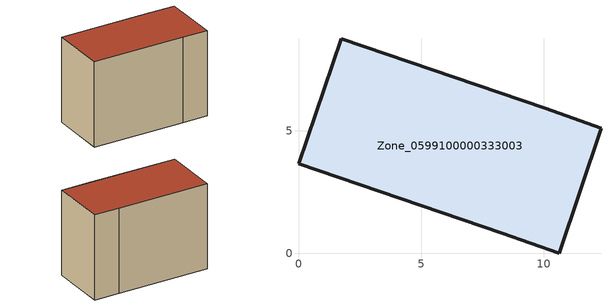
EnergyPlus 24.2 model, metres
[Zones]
Zone_0599100000333003
 floor ground (C_G): 1.75,8.76 10.07,5.92 12.35,5.11 10.63,0 8.32,0.81 0,3.66 z0
 wall outside (C_F): 10.07,5.92 1.75,8.76 0,3.66 8.32,0.81 10.63,0 12.35,5.11 10.07,5.92 z0:8.16
 roof outside (C_R): 12.35,5.11 10.07,5.92 1.75,8.76 0,3.66 8.32,0.81 10.63,0 z8.16
[BUILDING]
Pand.0599100000333003: North Axis=0; Terrain=City; Loads Convergence Tolerance Value=0.04; Temperature Convergence Tolerance Value=0.4; Solar Distribution=FullExterior; Maximum Number of Warmup Days=25; Minimum Number of Warmup Days=1
[Site:Location]
Rotterdam.The.Hague.AP_ZH_NLD Design_Conditions: Latitude=51.96; Longitude=4.45; Time Zone=1; Elevation=-4.5
[SITE:GROUNDTEMPERATURE:BUILDINGSURFACE]
18, 18, 18, 18, 18, 18, 18, 18, 18, 18, 18, 18
[MATERIAL] Thermal Absorptance=0.9; Solar Absorptance=0.7; Visible Absorptance=0.7
Name | Roughness | Thickness | Conductivity | Density | Specific Heat
G.TI.1975-1991 | MediumSmooth | 0.15 | 0.288461 | 540 | 1210
F.TI.1975-1991 | Rough | 0.3 | 0.230769 | 1920 | 840
R.TI.1975-1991 | MediumRough | 0.2 | 0.153846 | 1500 | 1000
[CONSTRUCTION]
C_G: G.TI.1975-1991
C_F: F.TI.1975-1991
C_R: R.TI.1975-1991
[ZONE]
Zone_0599100000333003: Type=1; Multiplier=1; Ceiling Height=Autocalculate; Volume=Autocalculate; Floor Area=autocalculate; Part of Total Floor Area=Yes
[ZONEINFILTRATION:DESIGNFLOWRATE]
Infil_Zone_0599100000333003: Zone or ZoneList or Space or SpaceList=Zone_0599100000333003; Schedule=AlwaysOn; Design Flow Rate Calculation Method=Flow/Area; Flow Rate per Floor Area=0.003; Constant Term Coefficient=1; Temperature Term Coefficient=0; Velocity Term Coefficient=0; Velocity Squared Term Coefficient=0
[HVACTEMPLATE:ZONE:IDEALLOADSAIRSYSTEM]
Zone_0599100000333003: Maximum Heating Supply Air Temperature=50; Minimum Cooling Supply Air Temperature=13; Maximum Heating Supply Air Humidity Ratio=0.0156; Minimum Cooling Supply Air Humidity Ratio=0.0077; Heating Limit=NoLimit; Cooling Limit=NoLimit; Dehumidification Control Type=ConstantSensibleHeatRatio; Cooling Sensible Heat Ratio=0.7; Dehumidification Setpoint=60; Humidification Control Type=None; Humidification Setpoint=30; Outdoor Air Method=None; Outdoor Air Flow Rate per Person=0.00944; Outdoor Air Flow Rate per Zone Floor Area=0; Outdoor Air Flow Rate per Zone=0; Demand Controlled Ventilation Type=None; Outdoor Air Economizer Type=NoEconomizer; Heat Recovery Type=None; Sensible Heat Recovery Effectiveness=0.7; Latent Heat Recovery Effectiveness=0.65
[ZONECONTROL:THERMOSTAT]
ThermostatControl_Zone_0599100000333003: Zone or ZoneList=Zone_0599100000333003; Control Type Schedule=DualSetpointControlType; Control 1=Thermostat_Zone_0599100000333003; Temperature Difference Between Cutout And Setpoint=0
[THERMOSTATSETPOINT:DUALSETPOINT]
Thermostat_Zone_0599100000333003: Heating Setpoint Temperature Schedule=HeatingSetpoint_Zone_0599100000333003; Cooling Setpoint Temperature Schedule=CoolingSetpoint_Zone_0599100000333003
[SCHEDULE:COMPACT]
HeatingSetpoint_Zone_0599100000333003: Through: 12/31, For: AllDays, Until: 24:00, 21
CoolingSetpoint_Zone_0599100000333003: Through: 12/31, For: AllDays, Until: 24:00, 24
DualSetpointControlType: Through: 12/31, For: AllDays, Until: 24:00, 4
AlwaysOn: Through: 12/31, For: AllDays, Until: 24:00, 1
